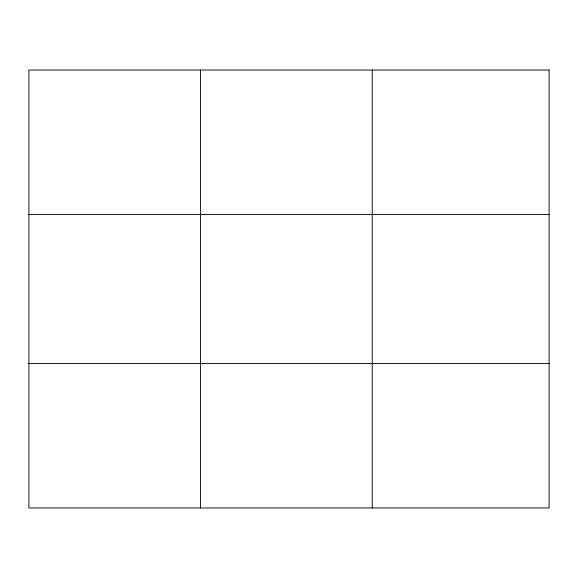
<?xml version="1.0" encoding="UTF-8"?>
<svg xmlns="http://www.w3.org/2000/svg" width="578" height="578" viewBox="0 0 578 578"><rect width="100%" height="100%" fill="white"/><g stroke="black" fill="none" stroke-linecap="round" stroke-linejoin="round"><path stroke-width="0.87" d="M200.566 70.032L200.566 507.968M372.232 70.032L372.232 507.968M28.9 214.546L549.1 214.546M28.9 363.454L549.1 363.454M549.1 70.032L549.1 507.968L28.9 507.968L28.9 70.032L549.1 70.032"/></g></svg>
